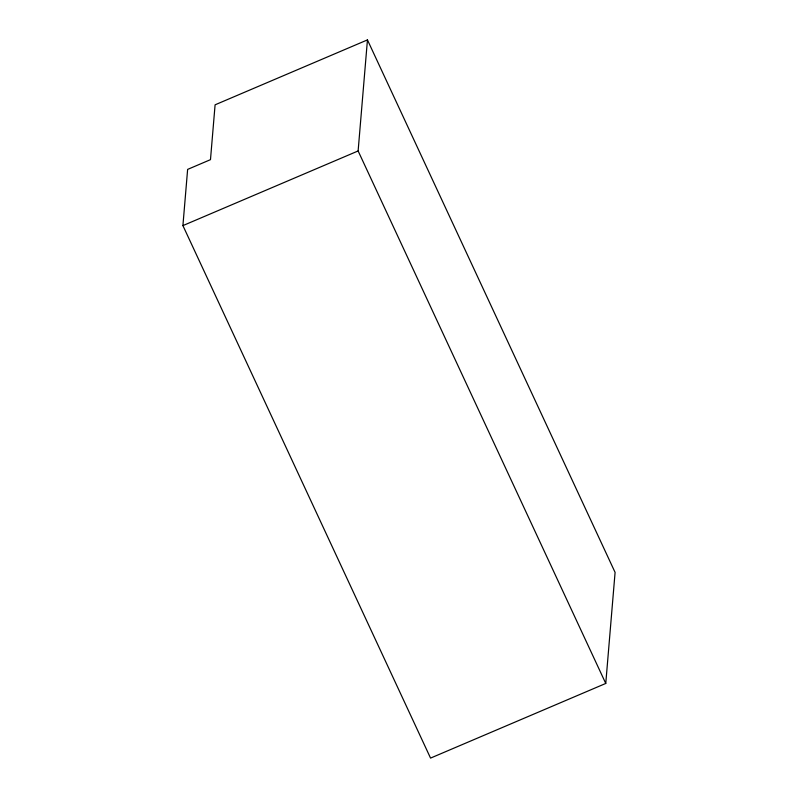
<?xml version="1.0" encoding="UTF-8"?>
<svg xmlns="http://www.w3.org/2000/svg" width="798" height="798" viewBox="0 0 798 798"><rect width="100%" height="100%" fill="white"/><g stroke="black" fill="none" stroke-linecap="round" stroke-linejoin="round"><path stroke-width="1.2" d="M182.912 225.605L187.63 169.395L210.482 159.66L215.091 104.817L367.449 39.9L615.088 572.395L605.762 683.447L430.551 758.1L182.912 225.605L358.122 150.952L367.449 39.9M358.122 150.952L605.762 683.447"/></g></svg>
